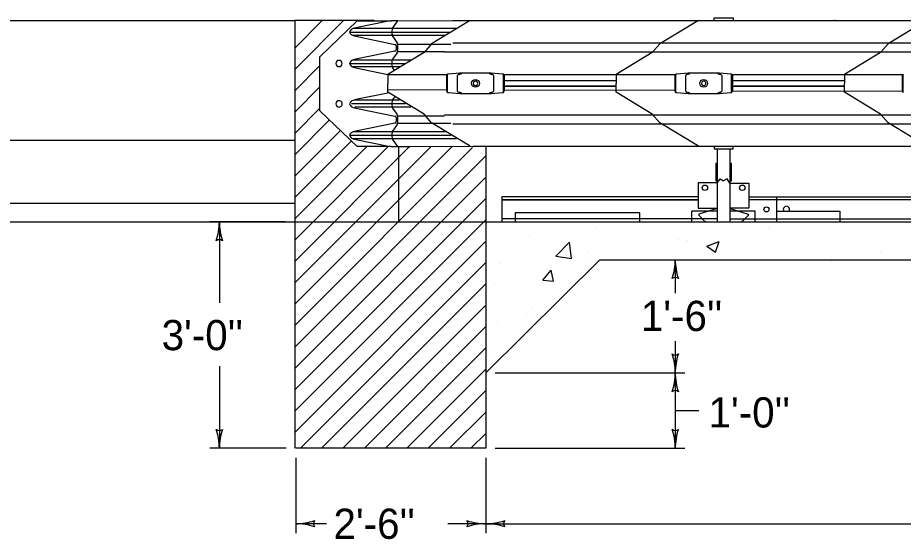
# Model space of a CAD drawing. Extents: x 1000 to 1036.3, y 1000 to 1022.
# Drawn here: x 1007.93 to 1013.8, y 1010.72 to 1014.18 of the extents above; entities that cross this region are included whole.
import ezdxf

# ---------------------------------------------------------------- set-up
doc = ezdxf.new("R2010")
doc.units = 0
for name, color, linetype in [('Level 1', 7, 'Continuous'), ('Level 2', 7, 'Continuous'), ('Level 4', 7, 'Continuous'), ('Level 6', 7, 'Continuous'), ('Level 9', 7, 'Continuous')]:
    doc.layers.add(name, color=color, linetype=linetype)

msp = doc.modelspace()

# ---------------------------------------------------------------- linework, layer by layer
at = {"layer": 'Level 1'}
for p, q in [((1007.5032, 1014.1586), (1009.7636, 1014.1586)), ((1007.5946, 1013.3661), (1009.7638, 1013.3668)), ((1007.5032, 1012.9502), (1009.7638, 1012.9502)), ((1007.5032, 1012.8252), (1009.7638, 1012.8252)), ((1011.0305, 1010.8269), (1015.3815, 1010.8269))]:
    msp.add_line(p, q, dxfattribs=at)
for centre, radius, start, end in [((1008.8729, 1012.8252), 0.3909, 341.34716, 359.99389), ((1009.6548, 1012.8252), 0.3909, 179.98778, 180), ((1009.6548, 1012.8252), 0.3909, 180, 198.66878), ((1009.2638, 1012.6766), 0.0313, 48.7746, 130.89129), ((1011.8952, 1012.5754), 0.3909, 341.34716, 359.99389), ((1012.6771, 1012.5754), 0.3909, 179.98778, 180), ((1012.6771, 1012.5754), 0.3909, 180, 198.66878), ((1012.2861, 1012.4268), 0.0313, 48.7746, 130.89129), ((1012.2862, 1011.9749), 0.0313, 228.7746, 310.89129), ((1011.8952, 1011.8262), 0.3909, 0, 18.66878), ((1012.6771, 1011.8262), 0.3909, 161.34716, 179.99389), ((1011.8952, 1011.8262), 0.3909, 341.34716, 359.99389), ((1012.6771, 1011.8262), 0.3909, 179.98778, 180), ((1011.8952, 1011.8262), 0.3909, 359.98778, 0), ((1012.6771, 1011.8262), 0.3909, 180, 198.66878), ((1012.2861, 1011.6776), 0.0313, 48.7746, 130.89129), ((1009.2639, 1011.4756), 0.0313, 228.7746, 310.89129), ((1008.8729, 1011.3269), 0.3909, 0, 18.66878), ((1009.6548, 1011.3269), 0.3909, 161.34716, 179.99389), ((1012.2862, 1011.4756), 0.0313, 228.7746, 310.89129), ((1011.8952, 1011.3269), 0.3909, 0, 18.66878), ((1012.6771, 1011.3269), 0.3909, 161.34716, 179.99389), ((1008.8729, 1011.3269), 0.3909, 359.98778, 0), ((1011.8952, 1011.3269), 0.3909, 359.98778, 0), ((1009.77, 1011.2178), 0.3909, 269.98778, 270), ((1009.77, 1011.2178), 0.3909, 270, 288.66878), ((1009.77, 1010.436), 0.3909, 71.34716, 89.99389), ((1009.9186, 1010.8269), 0.0313, 138.7746, 220.89129), ((1010.8818, 1010.827), 0.0313, 318.7746, 40.89129), ((1011.0305, 1010.436), 0.3909, 90, 108.66878), ((1011.0305, 1011.2178), 0.3909, 251.34716, 269.99389), ((1011.0305, 1011.2178), 0.3909, 269.98778, 270), ((1011.0305, 1011.2178), 0.3909, 270, 288.66878), ((1011.0305, 1010.436), 0.3909, 89.98778, 90), ((1011.0305, 1010.436), 0.3909, 71.34716, 89.99389), ((1011.1791, 1010.8269), 0.0313, 138.7746, 220.89129)]:
    msp.add_arc(centre, radius, start, end, dxfattribs=at)
at = {"layer": 'Level 2'}
for p, q in [((1009.9463, 1014.1596), (1009.7638, 1013.9771)), ((1010.0877, 1014.1596), (1009.7638, 1013.8357)), ((1011.0592, 1014.1596), (1012.5722, 1014.1596)), ((1012.5722, 1014.1596), (1014.0853, 1014.1596)), ((1013.343, 1014.163), (1013.343, 1014.1596)), ((1010.1272, 1014.0827), (1010.7992, 1014.0827)), ((1010.8371, 1014.1054), (1010.1495, 1014.1054)), ((1010.7613, 1014.0598), (1010.1495, 1014.0598)), ((1010.444, 1014.0029), (1010.7991, 1014.0029)), ((1010.8122, 1014.0108), (1017.4758, 1014.0108)), ((1010.444, 1013.9542), (1010.757, 1013.9542)), ((1010.7563, 1013.9511), (1017.5067, 1013.9511)), ((1010.5378, 1013.8972), (1010.1495, 1013.8972)), ((1009.931, 1013.8614), (1009.7638, 1013.6942)), ((1010.1272, 1013.8744), (1010.5001, 1013.8744)), ((1010.4623, 1013.8517), (1010.1495, 1013.8517)), ((1010.3812, 1013.8026), (1010.7766, 1013.8026)), ((1010.7716, 1013.6907), (1010.7716, 1013.7957)), ((1010.7766, 1013.6822), (1010.7766, 1013.8042)), ((1010.8578, 1013.8103), (1010.7827, 1013.8047)), ((1010.8427, 1013.6907), (1010.8427, 1013.7957)), ((1010.8533, 1013.8028), (1010.8698, 1013.808)), ((1011.0623, 1013.8104), (1010.8616, 1013.8104)), ((1011.054, 1013.808), (1011.0705, 1013.8028)), ((1011.1409, 1013.8047), (1011.066, 1013.8103)), ((1011.0812, 1013.7957), (1011.0812, 1013.6907)), ((1011.147, 1013.6822), (1011.147, 1013.8042)), ((1011.147, 1013.8026), (1012.2897, 1013.8026)), ((1011.1519, 1013.7957), (1011.1519, 1013.6907)), ((1011.1519, 1013.7612), (1011.8943, 1013.7612)), ((1012.2847, 1013.6907), (1012.2847, 1013.7957)), ((1012.2897, 1013.6822), (1012.2897, 1013.8042)), ((1012.3709, 1013.8103), (1012.2957, 1013.8047)), ((1012.3557, 1013.6907), (1012.3557, 1013.7957)), ((1012.3664, 1013.8028), (1012.3828, 1013.808)), ((1012.5753, 1013.8104), (1012.3747, 1013.8104)), ((1012.5672, 1013.808), (1012.5836, 1013.8028)), ((1012.654, 1013.8047), (1012.579, 1013.8103)), ((1012.5942, 1013.7957), (1012.5942, 1013.6907)), ((1012.66, 1013.6822), (1012.66, 1013.8042)), ((1012.66, 1013.8026), (1013.7981, 1013.8026)), ((1012.6649, 1013.7957), (1012.6649, 1013.6907)), ((1012.6649, 1013.7612), (1013.4073, 1013.7612)), ((1013.7931, 1013.6907), (1013.7931, 1013.7957)), ((1013.7981, 1013.6822), (1013.7981, 1013.8042)), ((1009.931, 1013.7199), (1009.7638, 1013.5527)), ((1011.1519, 1013.7252), (1011.8943, 1013.7252)), ((1011.8943, 1013.7252), (1011.1638, 1013.7252)), ((1012.6649, 1013.7252), (1013.4073, 1013.7252)), ((1013.4073, 1013.7252), (1012.6768, 1013.7252)), ((1010.3812, 1013.7024), (1010.7766, 1013.7012)), ((1010.7827, 1013.6817), (1010.8578, 1013.6762)), ((1010.8698, 1013.6785), (1010.8533, 1013.6837)), ((1010.8616, 1013.6761), (1011.0623, 1013.6761)), ((1011.0705, 1013.6837), (1011.054, 1013.6785)), ((1011.066, 1013.6762), (1011.1409, 1013.6817)), ((1011.147, 1013.7003), (1012.2897, 1013.6977)), ((1012.2957, 1013.6817), (1012.3709, 1013.6762)), ((1012.3828, 1013.6785), (1012.3664, 1013.6837)), ((1012.3747, 1013.6761), (1012.5753, 1013.6761)), ((1012.5836, 1013.6837), (1012.5672, 1013.6785)), ((1012.579, 1013.6762), (1012.654, 1013.6817)), ((1012.66, 1013.6937), (1013.7981, 1013.6911)), ((1010.1389, 1013.6091), (1010.497, 1013.6091)), ((1010.4592, 1013.632), (1010.1612, 1013.632)), ((1010.5347, 1013.5864), (1010.1612, 1013.5864)), ((1009.931, 1013.5786), (1009.7638, 1013.4114)), ((1010.444, 1013.5276), (1010.757, 1013.5276)), ((1010.7563, 1013.5354), (1017.7536, 1013.5354)), ((1009.9945, 1013.5006), (1009.7638, 1013.2699)), ((1010.444, 1013.4787), (1010.7991, 1013.4787)), ((1010.8122, 1013.4757), (1017.7312, 1013.4757)), ((1010.0667, 1013.4314), (1009.7638, 1013.1286)), ((1010.7613, 1013.4219), (1010.1495, 1013.4219)), ((1010.1389, 1013.3622), (1009.7638, 1012.9871)), ((1010.1272, 1013.3991), (1010.7992, 1013.3991)), ((1010.8371, 1013.3762), (1010.1495, 1013.3762)), ((1010.8099, 1013.3262), (1009.7638, 1012.2801)), ((1010.6677, 1013.3253), (1009.7638, 1012.4214)), ((1010.5255, 1013.3246), (1009.7638, 1012.5629)), ((1010.2425, 1013.3244), (1009.7638, 1012.8457)), ((1010.384, 1013.3244), (1009.7638, 1012.7042)), ((1010.9427, 1013.3174), (1009.7638, 1012.1386)), ((1011.0592, 1013.3269), (1012.5722, 1013.3269)), ((1012.5722, 1013.3269), (1014.0853, 1013.3269)), ((1011.0305, 1013.2639), (1009.7638, 1011.9972)), ((1011.0305, 1013.1224), (1009.7638, 1011.8557)), ((1011.0305, 1012.9811), (1009.7638, 1011.7144)), ((1009.7013, 1012.8252), (1009.2013, 1012.8252)), ((1009.2638, 1012.8252), (1009.2638, 1012.2905)), ((1011.0305, 1012.8396), (1009.7638, 1011.5729)), ((1009.7638, 1012.8252), (1018.0902, 1012.8252)), ((1009.7638, 1012.8252), (1009.7638, 1011.3269)), ((1011.0305, 1012.8252), (1011.0305, 1011.3269)), ((1011.0305, 1012.8252), (1018.0902, 1012.8252)), ((1011.0305, 1012.6982), (1009.7638, 1011.4316)), ((1011.0305, 1012.5567), (1009.8007, 1011.3269)), ((1011.7862, 1012.5754), (1011.0305, 1011.8262)), ((1011.7862, 1012.5754), (1018.2202, 1012.5754)), ((1012.2862, 1012.5754), (1012.2862, 1012.3534)), ((1011.0305, 1012.4153), (1009.9421, 1011.3269)), ((1011.0305, 1012.2739), (1010.0835, 1011.3269)), ((1011.0305, 1012.1324), (1010.225, 1011.3269)), ((1012.2862, 1012.0366), (1012.2862, 1011.8262)), ((1011.0305, 1011.9911), (1010.3663, 1011.3269)), ((1009.2638, 1011.8714), (1009.2638, 1011.3269)), ((1011.0305, 1011.8496), (1010.5078, 1011.3269)), ((1011.093, 1011.8262), (1012.3487, 1011.8262)), ((1012.2862, 1011.8262), (1012.2862, 1011.3269)), ((1011.0305, 1011.7082), (1010.6492, 1011.3269)), ((1011.0305, 1011.5667), (1010.7907, 1011.3269)), ((1012.2862, 1011.5766), (1012.4419, 1011.5759)), ((1011.0305, 1011.4254), (1010.932, 1011.3269)), ((1009.7075, 1011.3269), (1009.2013, 1011.3269)), ((1011.0305, 1011.3269), (1009.77, 1011.3269)), ((1011.093, 1011.3269), (1012.3487, 1011.3269)), ((1009.77, 1011.2644), (1009.77, 1010.7644)), ((1011.0305, 1011.2644), (1011.0305, 1010.7644)), ((1009.9747, 1010.8269), (1009.77, 1010.8269)), ((1011.0305, 1010.8269), (1010.7776, 1010.8269))]:
    msp.add_line(p, q, dxfattribs=at)
for points in [[(1010.9269, 1014.1596), (1010.6707, 1014.0053), (1010.6208, 1013.9474), (1010.3812, 1013.8026), (1010.3812, 1013.7432)], [(1012.44, 1014.1596), (1012.1838, 1014.0053), (1012.1338, 1013.9474), (1011.8943, 1013.8026), (1011.8943, 1013.7432)], [(1013.953, 1014.1596), (1013.6968, 1014.0053), (1013.6469, 1013.9474), (1013.4073, 1013.8026), (1013.4073, 1013.7432)], [(1010.9269, 1013.3269), (1010.6707, 1013.4812), (1010.6208, 1013.5391), (1010.3812, 1013.6839), (1010.3812, 1013.7432)], [(1012.44, 1013.3269), (1012.1838, 1013.4812), (1012.1338, 1013.5391), (1011.8943, 1013.6839), (1011.8943, 1013.7432)], [(1013.953, 1013.3269), (1013.6968, 1013.4812), (1013.6469, 1013.5391), (1013.4073, 1013.6839), (1013.4073, 1013.7432)]]:
    msp.add_lwpolyline(points, dxfattribs=at)
for centre, major_axis, ratio, start_param, end_param in [((1010.7816, 1013.7957), (-0.01, 0), 0.981976, 5.235988, 6.283185), ((1010.8049, 1013.7957), (-0.0566, 0), 0.173638, 5.116085, 5.235988), ((1010.9276, 1013.7957), (-0.085, 0), 0.173638, 5.777266, 6.283185), ((1010.8615, 1013.8088), (-0.00944, 0), 0.173638, 4.712389, 5.116085), ((1010.8615, 1013.8088), (0.00944, 0), 0.173638, 5.777266, 7.853982), ((1011.0623, 1013.8088), (0.00941, 0), 0.174224, 1.570796, 3.647512), ((1011.0623, 1013.8088), (-0.00941, 0), 0.174224, 4.308693, 4.712389), ((1010.9964, 1013.7957), (-0.0847, 0), 0.174224, 3.141593, 3.647512), ((1011.1187, 1013.7957), (0.0565, 0), 0.174224, 1.047198, 1.1671), ((1011.1421, 1013.7957), (0, 0.00984), 0.998989, 4.712389, 5.759587), ((1012.2946, 1013.7957), (-0.01, 0), 0.981976, 5.235988, 6.283185), ((1012.3179, 1013.7957), (0.0566, 0), 0.173638, 1.974493, 2.094395), ((1012.4407, 1013.7957), (0.085, 0), 0.173638, 2.635673, 3.141593), ((1012.3746, 1013.8088), (-0.00944, 0), 0.173638, 4.712389, 5.116085), ((1012.3746, 1013.8088), (0.00944, 0), 0.173638, 5.777266, 7.853982), ((1012.5753, 1013.8088), (0.00941, 0), 0.174224, 1.570796, 3.647512), ((1012.5753, 1013.8088), (0.00941, 0), 0.174224, 1.1671, 1.570796), ((1012.5095, 1013.7957), (-0.0847, 0), 0.174224, 3.141593, 3.647512), ((1012.6318, 1013.7957), (0.0565, 0), 0.174224, 1.047198, 1.1671), ((1012.6551, 1013.7957), (0, 0.00984), 0.998989, 4.712389, 5.759587), ((1013.8031, 1013.7957), (-0.01, 0), 0.981976, 5.235988, 6.283185), ((1010.9618, 1013.7432), (-0.0149, 0), 0.991403, 4.712389, 7.853982), ((1010.9618, 1013.7432), (-0.0149, 0), 0.991403, 3.141593, 4.712389), ((1010.9618, 1013.7432), (-0.0149, 0), 0.991403, 1.570796, 3.141593), ((1012.4748, 1013.7432), (-0.0149, 0), 0.991403, 4.712389, 7.853982), ((1012.4748, 1013.7432), (-0.0149, 0), 0.991403, 3.141593, 4.712389), ((1012.4748, 1013.7432), (-0.0149, 0), 0.991403, 1.570796, 3.141593), ((1010.7816, 1013.6908), (0.01, 0), 0.981976, 3.141593, 4.18879), ((1010.8049, 1013.6908), (0.0566, 0), 0.173638, 4.18879, 4.308693), ((1010.9276, 1013.6908), (0.085, 0), 0.173638, 3.141593, 3.647512), ((1010.8615, 1013.6777), (-0.00944, 0), 0.173638, 1.1671, 1.570796), ((1010.8615, 1013.6777), (-0.00944, 0), 0.173638, 1.570796, 3.647512), ((1011.0623, 1013.6777), (-0.00941, 0), 0.174224, 5.777266, 7.853982), ((1011.0623, 1013.6777), (-0.00941, 0), 0.174224, 1.570796, 1.974493), ((1010.9964, 1013.6908), (-0.0847, 0), 0.174224, 2.635673, 3.141593), ((1011.1187, 1013.6908), (-0.0565, 0), 0.174224, 1.974493, 2.094395), ((1011.1421, 1013.6908), (0, 0.00984), 0.998989, 3.665191, 4.712389), ((1012.2946, 1013.6908), (-0.01, 0), 0.981976, 0, 1.047198), ((1012.3179, 1013.6908), (-0.0566, 0), 0.173638, 1.047198, 1.1671), ((1012.4407, 1013.6908), (-0.085, 0), 0.173638, 0, 0.505919), ((1012.3746, 1013.6777), (0.00944, 0), 0.173638, 4.308693, 4.712389), ((1012.3746, 1013.6777), (0.00944, 0), 0.173638, 4.712389, 6.789105), ((1012.5753, 1013.6777), (-0.00941, 0), 0.174224, 5.777266, 7.853982), ((1012.5753, 1013.6777), (-0.00941, 0), 0.174224, 1.570796, 1.974493), ((1012.5095, 1013.6908), (0.0847, 0), 0.174224, 5.777266, 6.283185), ((1012.6318, 1013.6908), (-0.0565, 0), 0.174224, 1.974493, 2.094395), ((1012.6551, 1013.6908), (0, 0.00984), 0.998989, 3.665191, 4.712389), ((1013.8031, 1013.6908), (-0.01, 0), 0.981976, 0, 1.047198)]:
    msp.add_ellipse(centre, major_axis=major_axis, ratio=ratio, start_param=start_param, end_param=end_param, dxfattribs=at)
for centre in [(1010.9619, 1013.7432), (1012.4749, 1013.7432)]:
    msp.add_ellipse(centre, major_axis=(0.0256, 0), ratio=0.991403, dxfattribs=at)
at = {"layer": 'Level 4'}
for p, q in [((1012.5438, 1014.1596), (1012.5438, 1014.1777)), ((1012.5438, 1014.1777), (1012.6698, 1014.1777)), ((1012.6698, 1014.1777), (1012.6698, 1014.1596)), ((1010.1783, 1014.1572), (1009.9313, 1013.9205)), ((1010.396, 1014.1572), (1010.1677, 1014.1107)), ((1010.1783, 1014.1572), (1010.404, 1014.1572)), ((1010.4449, 1014.1572), (1010.404, 1014.1572)), ((1010.4449, 1014.1572), (1010.4127, 1014.1107)), ((1010.4449, 1014.1572), (1010.8111, 1014.1596)), ((1010.4449, 1014.1572), (1010.4449, 1014.1572)), ((1010.8111, 1014.1596), (1010.9433, 1014.1596)), ((1010.9433, 1014.1596), (1011.0592, 1014.1596)), ((1010.1677, 1014.0547), (1010.4277, 1014.0012)), ((1010.4127, 1014.0547), (1010.4422, 1014.0121)), ((1010.444, 1014.0029), (1010.444, 1013.9542)), ((1010.4277, 1013.9557), (1010.1677, 1013.9024)), ((1010.4422, 1013.9451), (1010.4127, 1013.9024)), ((1010.4357, 1013.9917), (1010.4357, 1013.9654)), ((1009.931, 1013.5615), (1009.931, 1013.9202)), ((1010.1677, 1013.8465), (1010.3812, 1013.8026)), ((1010.4115, 1013.8461), (1010.4237, 1013.8283)), ((1010.3812, 1013.6791), (1010.1677, 1013.6352)), ((1010.4277, 1013.6557), (1010.4127, 1013.6342)), ((1010.1783, 1013.3244), (1009.931, 1013.5615)), ((1010.1677, 1013.5792), (1010.4277, 1013.5259)), ((1010.4127, 1013.5792), (1010.4422, 1013.5367)), ((1010.444, 1013.5276), (1010.444, 1013.4787)), ((1010.4277, 1013.4804), (1010.1677, 1013.4271)), ((1010.4422, 1013.4697), (1010.4127, 1013.4271)), ((1010.4357, 1013.5162), (1010.4357, 1013.4901)), ((1010.1677, 1013.3711), (1010.396, 1013.3246)), ((1010.4127, 1013.3711), (1010.4449, 1013.3246)), ((1010.4037, 1013.3244), (1010.1783, 1013.3244)), ((1010.4037, 1013.3244), (1010.5283, 1013.3246)), ((1010.5283, 1013.3246), (1010.9433, 1013.3269)), ((1010.9433, 1013.3269), (1011.0592, 1013.3269)), ((1010.9433, 1013.3269), (1011.0592, 1013.3269)), ((1012.5438, 1013.3269), (1012.5438, 1013.3088)), ((1012.5438, 1013.3088), (1012.6698, 1013.3088)), ((1012.5648, 1013.3088), (1012.5648, 1012.8252)), ((1012.6488, 1013.3088), (1012.6488, 1012.8252)), ((1012.6698, 1013.3088), (1012.6698, 1013.3269)), ((1012.5543, 1013.2121), (1012.5543, 1013.0976)), ((1012.5648, 1013.2121), (1012.5543, 1013.2121)), ((1012.6593, 1013.2121), (1012.6488, 1013.2121)), ((1012.6593, 1013.0976), (1012.6593, 1013.2121)), ((1012.4378, 1013.0842), (1012.4378, 1012.9171)), ((1012.5635, 1013.0842), (1012.4378, 1013.0842)), ((1012.5543, 1013.0976), (1012.5648, 1013.0976)), ((1012.6488, 1013.0976), (1012.6593, 1013.0976)), ((1012.6488, 1013.0819), (1012.7747, 1013.0819)), ((1012.7747, 1013.0819), (1012.7747, 1012.9171)), ((1012.4378, 1012.9917), (1011.1363, 1012.9917)), ((1012.4378, 1012.9917), (1011.1363, 1012.9917)), ((1011.1363, 1012.9917), (1011.1363, 1012.8252)), ((1011.1363, 1012.9709), (1012.4378, 1012.9709)), ((1012.4378, 1012.9709), (1011.1363, 1012.9709)), ((1012.7747, 1012.9917), (1013.9508, 1012.9917)), ((1013.9508, 1012.9709), (1012.7747, 1012.9709)), ((1012.9572, 1012.9917), (1012.9572, 1012.8252)), ((1012.0508, 1012.8867), (1011.224, 1012.8867)), ((1011.224, 1012.8867), (1011.224, 1012.8252)), ((1012.0508, 1012.8252), (1012.0508, 1012.8867)), ((1012.5648, 1012.8977), (1012.3958, 1012.8977)), ((1012.3958, 1012.8252), (1012.3958, 1012.8977)), ((1012.4378, 1012.9171), (1012.5648, 1012.9171)), ((1012.7747, 1012.9171), (1012.6488, 1012.9171)), ((1012.8158, 1012.8977), (1012.6488, 1012.8977)), ((1012.8158, 1012.8252), (1012.8158, 1012.8977)), ((1012.9572, 1012.8977), (1013.3772, 1012.8977)), ((1013.3772, 1012.8977), (1013.3772, 1012.8252)), ((1012.5648, 1012.8461), (1011.1363, 1012.8461)), ((1012.6488, 1012.8461), (1014.0778, 1012.8461))]:
    msp.add_line(p, q, dxfattribs=at)
for points in [[(1012.5648, 1013.0817), (1012.5843, 1013.1112), (1012.6068, 1013.0973)], [(1012.6488, 1013.0817), (1012.6295, 1013.1112), (1012.6068, 1013.0973)], [(1012.5637, 1012.9137), (1012.4435, 1012.8762), (1012.4418, 1012.8697)], [(1012.65, 1012.9137), (1012.7702, 1012.8762), (1012.7718, 1012.8697)], [(1012.4418, 1012.8697), (1012.4787, 1012.8332), (1012.4885, 1012.8291)], [(1012.7718, 1012.8697), (1012.735, 1012.8332), (1012.7252, 1012.8291)]]:
    msp.add_lwpolyline(points, dxfattribs=at)
for centre, major_axis, ratio, start_param, end_param in [((1010.1919, 1014.0826), (0.0648, 0), 0.466053, 1.954769, 4.328417), ((1010.4159, 1014.0826), (0, 0.0302), 0.279742, 0.383972, 2.75762), ((1010.4159, 1014.0826), (0, -0.0302), 0.279742, 3.525565, 5.899213), ((1010.4257, 1013.9917), (0.00992, 0), 0.991357, 0, 1.366735), ((1010.4412, 1014.0029), (0, 0.00984), 0.279742, 4.712389, 5.899213), ((1010.4412, 1014.0029), (0, -0.00984), 0.279742, 1.570796, 2.75762), ((1010.4257, 1013.9654), (0.00992, 0), 0.991357, 4.91645, 6.283185), ((1010.4412, 1013.9542), (0, -0.00984), 0.279742, 0.383972, 1.570796), ((1010.0571, 1013.8745), (-0.021, 0), 0.992718, 4.712389, 6.283185), ((1010.0568, 1013.8745), (-0.021, 0), 0.992718, 1.577882, 4.705377), ((1010.1919, 1013.8745), (-0.0648, 0), 0.466053, 5.096361, 7.470009), ((1010.4146, 1013.8729), (0, -0.0302), 0.279742, 3.525565, 5.899213), ((1010.0571, 1013.8745), (-0.021, 0), 0.992718, 0, 1.570796), ((1010.0571, 1013.6072), (-0.021, 0), 0.992718, 4.712389, 6.283185), ((1010.0571, 1013.6072), (-0.021, 0), 0.992718, 0, 1.570796), ((1010.0571, 1013.6072), (-0.021, 0), 0.992718, 1.570796, 4.712389), ((1010.1919, 1013.6072), (-0.0648, 0), 0.466053, 5.096361, 7.470009), ((1010.4159, 1013.6072), (0, 0.0302), 0.279742, 0.383972, 2.75762), ((1010.4159, 1013.6072), (0, -0.0302), 0.279742, 3.525565, 5.899213), ((1010.4412, 1013.5275), (0, -0.00984), 0.279742, 1.570796, 2.75762), ((1010.4257, 1013.5163), (0.00992, 0), 0.991357, 0, 1.366735), ((1010.4257, 1013.49), (0.00992, 0), 0.991357, 4.91645, 6.283185), ((1010.4412, 1013.4788), (0, -0.00984), 0.279742, 0.383972, 1.570796), ((1010.1919, 1013.3991), (0.0648, 0), 0.466053, 1.954769, 4.328417), ((1010.4159, 1013.3991), (0, 0.0302), 0.279742, 0.383972, 2.75762), ((1010.4159, 1013.3991), (0, -0.0302), 0.279742, 3.525565, 5.899213), ((1013.0234, 1012.9085), (-0.0207, 0), 0.991357, 3.141593, 6.83943), ((1013.0234, 1012.9085), (-0.0207, 0), 0.991357, 2.585348, 3.141593)]:
    msp.add_ellipse(centre, major_axis=major_axis, ratio=ratio, start_param=start_param, end_param=end_param, dxfattribs=at)
for centre, major_axis in [((1012.4828, 1013.0515), (-0.0182, 0)), ((1012.7309, 1013.0515), (-0.0182, 0)), ((1012.8911, 1012.9085), (-0.0165, 0))]:
    msp.add_ellipse(centre, major_axis=major_axis, ratio=0.991357, dxfattribs=at)
at = {"layer": 'Level 6'}
for p, q in [((1009.77, 1011.3269), (1009.77, 1011.3269)), ((1011.0305, 1011.3269), (1011.0305, 1011.3269))]:
    msp.add_line(p, q, dxfattribs=at)
at = {"layer": 'Level 9'}
for p, q in [((1009.7638, 1014.1596), (1009.7638, 1012.8252)), ((1010.2893, 1014.1596), (1009.7638, 1014.1596)), ((1010.4517, 1013.3269), (1010.4517, 1012.8252)), ((1011.0305, 1013.3269), (1011.0305, 1012.8252)), ((1011.7605, 1012.7868), (1011.7605, 1012.7868)), ((1012.9024, 1012.7901), (1012.9024, 1012.7901)), ((1011.3221, 1012.7296), (1011.3221, 1012.7296)), ((1012.3081, 1012.7092), (1012.3081, 1012.7092)), ((1011.0323, 1012.6917), (1011.0323, 1012.6917)), ((1011.4947, 1012.5992), (1011.5848, 1012.6923)), ((1011.5977, 1012.5833), (1011.5848, 1012.6923)), ((1012.37, 1012.7009), (1012.37, 1012.7009)), ((1012.4967, 1012.6647), (1012.5777, 1012.6956)), ((1012.4967, 1012.6647), (1012.5542, 1012.6262)), ((1012.5542, 1012.6262), (1012.5777, 1012.6956)), ((1011.4947, 1012.5992), (1011.5977, 1012.5833)), ((1011.7068, 1012.6232), (1011.7068, 1012.6232)), ((1013.6462, 1012.6201), (1013.6462, 1012.6201)), ((1011.1222, 1012.5497), (1011.1222, 1012.5497)), ((1011.695, 1012.5861), (1011.695, 1012.5861)), ((1013.3225, 1012.5639), (1013.3225, 1012.5639)), ((1011.4088, 1012.4397), (1011.4647, 1012.5056)), ((1011.4781, 1012.4337), (1011.4647, 1012.5056)), ((1011.4088, 1012.4397), (1011.4781, 1012.4337)), ((1011.0872, 1012.4079), (1011.0872, 1012.4079)), ((1011.3312, 1012.2537), (1011.3312, 1012.2537)), ((1011.2973, 1012.2192), (1011.2973, 1012.2192)), ((1011.1082, 1012.1677), (1011.1082, 1012.1677))]:
    msp.add_line(p, q, dxfattribs=at)

# ---------------------------------------------------------------- texts
at = {"layer": 'Level 1'}
for s, p in [("1'-6''", (1012.0584, 1012.1034)), ("3'-0''", (1008.8812, 1011.9761)), ("1'-0''", (1012.5072, 1011.4642)), ("2'-6''", (1010.0207, 1010.7269))]:
    msp.add_text(s, height=0.2, dxfattribs=at).set_placement(p)

doc.saveas('drawing.dxf')
